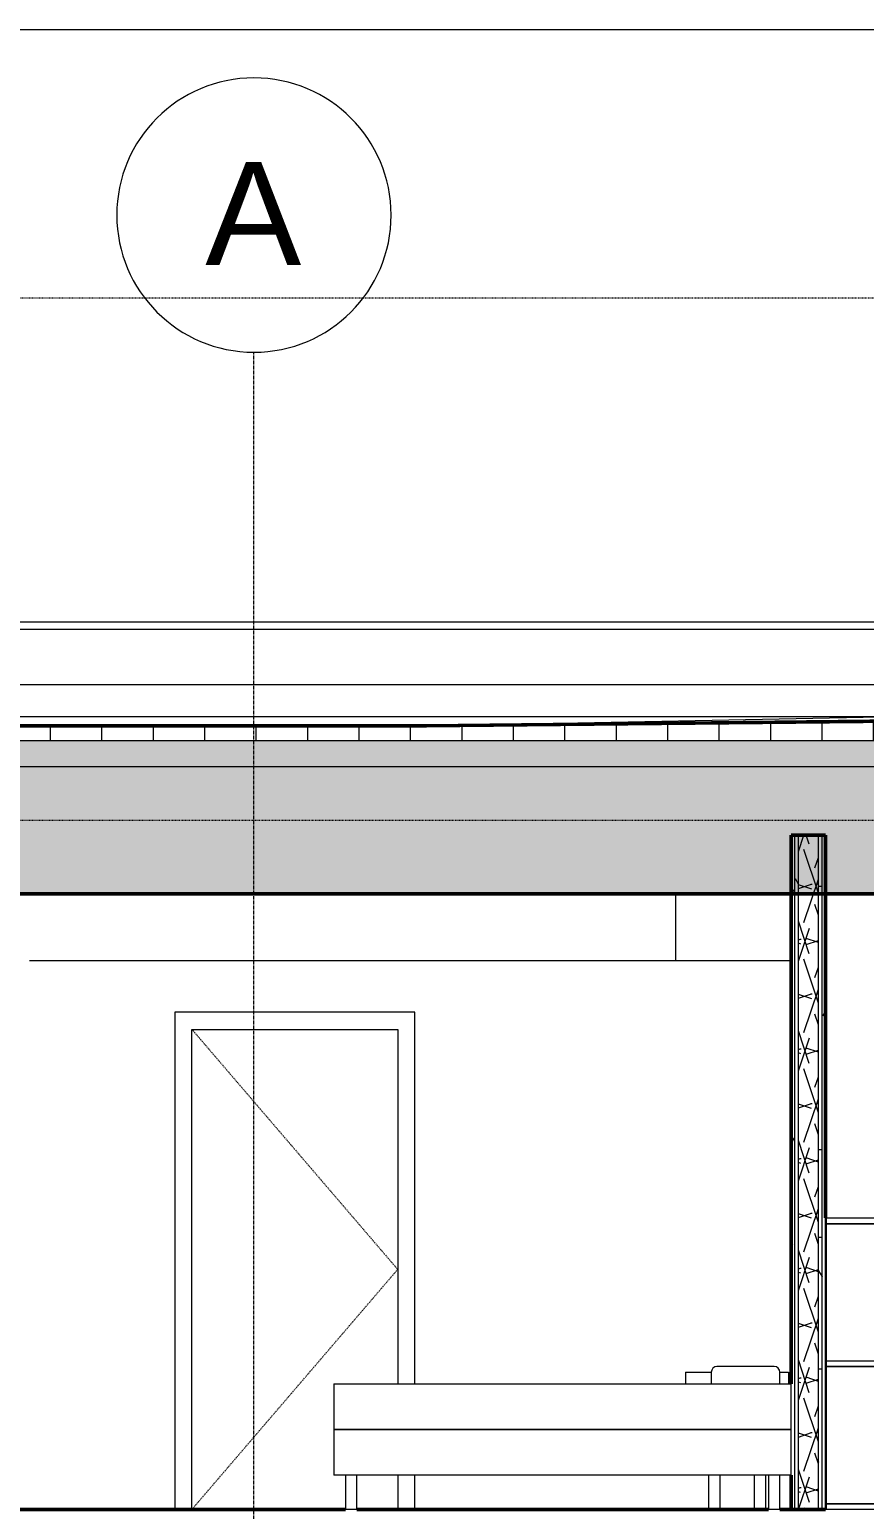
# Model space of a CAD drawing. Header units: inches. Extents: x -4169 to 1833, y -300 to 585.
# Drawn here: x -603.6 to -457.6, y 268 to 527 of the extents above; entities that cross this region are included whole.
import ezdxf

# ---------------------------------------------------------------- set-up
doc = ezdxf.new("R2010")
doc.units = ezdxf.units.IN
doc.header["$MEASUREMENT"] = 0
for name, pattern in [('Aligning Line 1_8_', [0.25, 0.125, -0.125]), ('Dash 1_16_', [0.125, 0.0625, -0.0625]), ('Grid Line 1_2_', [0.875, 0.5, -0.125, 0.125, -0.125])]:
    doc.linetypes.add(name, pattern=pattern)
for name, color, linetype, lineweight in [('0-4', 7, 'Continuous', 9), ('0-7', 130, 'Continuous', 5), ('A-DOOR-4', 7, 'Dash 1_16_', 9), ('A-DOOR-FRAM-1', 7, 'Continuous', 9), ('A-FLOR-2', 192, 'Continuous', 50), ('A-FLOR-LEVL-1', 51, 'Grid Line 1_2_', 9), ('A-ROOF', 132, 'Continuous', 13), ('A-ROOF-1', 132, 'Continuous', 50), ('A-ROOF-PATT-1', 132, 'Continuous', 9), ('A-WALL', 113, 'Continuous', 13), ('A-WALL-2', 10, 'Continuous', 13), ('A-WALL-PATT-1', 7, 'Continuous', 9), ('A-WALL-PATT-2', 253, 'Continuous', 9), ('G-ANNO-SYMB', 111, 'Aligning Line 1_8_', 9), ('G-ANNO-SYMB-1', 254, 'Aligning Line 1_8_', 9), ('G-ANNO-SYMB-2', 147, 'Aligning Line 1_8_', 9), ('I-FURN-1', 7, 'Continuous', 9), ('I-WALL-1', 250, 'Continuous', 50), ('S-GRID-1', 1, 'Grid Line 1_2_', 9), ('S-GRID-IDEN', 1, 'Continuous', 9)]:
    doc.layers.add(name, color=color, linetype=linetype, lineweight=lineweight)
doc.styles.add('Arial_1', font='arial.ttf', dxfattribs={"height": 18})
pattern_1 = [(0, (-10964.796, 146.633), (30.72, 7.68), [1.267, -21.773, 1.267, -21.773, -122.88]), (0, (-10964.796, 146.633), (30.72, 7.68), [-46.08, 1.267, -44.813, 1.267, -21.773, -53.76]), (0, (-10964.796, 146.633), (30.72, 7.68), [-115.2, 1.267, -14.093, 1.267, -37.133]), (120, (-10953.276, 150.473), (-22.011075, 22.7643), [1.267, -21.773, 1.267, -21.773, -122.88]), (120, (-10953.276, 150.473), (-22.011075, 22.7643), [-46.08, 1.267, -44.813, 1.267, -21.773, -53.76]), (120, (-10953.276, 150.473), (-22.011075, 22.7643), [-115.2, 1.267, -14.093, 1.267, -37.133]), (240, (-10949.436, 165.833), (-8.708925, -30.4443), [1.267, -21.773, 1.267, -21.773, -122.88]), (240, (-10949.436, 165.833), (-8.708925, -30.4443), [-46.08, 1.267, -44.813, 1.267, -21.773, -53.76]), (240, (-10949.436, 165.833), (-8.708925, -30.4443), [-115.2, 1.267, -14.093, 1.267, -37.133])]

# ---------------------------------------------------------------- blocks, each defined once
blk = doc.blocks.new('CTR - 2nd Phase_rvt-2-BUILDING SECTION - EAST_WEST - LOOKING SOUTH')
at = {"layer": 'A-FLOR-LEVL-1'}
blk.add_line((-12558.48, 398), (-9609.49, 398), dxfattribs=at)
at = {"layer": 'G-ANNO-SYMB-1'}
for p, q in [((-12461.76, 526.95), (-9706.21, 526.95)), ((-12461.76, 388.59), (-9706.21, 388.59))]:
    blk.add_line(p, q, dxfattribs=at)
blk = doc.blocks.new('Entertainment_Center_14771 - Entertainment_Center_14771-V93-BUILDING SECTION - EAST_WEST - LOOKING SOUTH')
at = {"layer": 'I-FURN-1'}
for p, q in [((-11747.19, 318), (-11747.19, 319)), ((-11747.06, 319), (-11747.19, 319)), ((-11747.06, 319), (-11747.06, 318)), ((-11747.06, 319), (-11735.06, 319)), ((-11747.06, 318), (-11747.06, 319)), ((-11735.06, 318), (-11735.06, 319)), ((-11747.19, 294), (-11747.19, 318)), ((-11747.06, 318), (-11747.06, 294)), ((-11735.06, 318), (-11747.06, 318)), ((-11747.06, 318), (-11735.06, 318)), ((-11747.06, 294), (-11747.06, 318)), ((-11735.06, 294), (-11735.06, 318)), ((-11747.19, 293), (-11747.19, 294)), ((-11747.06, 294), (-11747.19, 294)), ((-11747.19, 269), (-11747.19, 293)), ((-11747.06, 294), (-11747.06, 293)), ((-11747.06, 294), (-11731.06, 294)), ((-11747.06, 293), (-11747.06, 294)), ((-11747.06, 293), (-11747.06, 269)), ((-11731.06, 293), (-11747.06, 293)), ((-11747.06, 293), (-11735.06, 293)), ((-11747.06, 269), (-11747.06, 293)), ((-11735.06, 269), (-11735.06, 293)), ((-11731.06, 293), (-11731.06, 294)), ((-11731.06, 269), (-11731.06, 293)), ((-11731.03, 291.87), (-11731.03, 292.87)), ((-11731.03, 269.12), (-11731.03, 270.12)), ((-11747.19, 268), (-11747.19, 269)), ((-11747.06, 268), (-11747.19, 268)), ((-11747.06, 269), (-11747.06, 268)), ((-11735.06, 269), (-11747.06, 269)), ((-11747.06, 269), (-11731.06, 269)), ((-11747.06, 268), (-11747.06, 269)), ((-11731.06, 268), (-11747.06, 268)), ((-11731.06, 268), (-11731.06, 269))]:
    blk.add_line(p, q, dxfattribs=at)
blk = doc.blocks.new('Single-Flush - 36_ x 84_-V151-BUILDING SECTION - EAST_WEST - LOOKING SOUTH')
at = {"layer": 'A-DOOR-4'}
for p in [(-11858.04, 352), (-11858.04, 268)]:
    blk.add_line(p, (-11822.04, 310), dxfattribs=at)
at = {"layer": 'A-DOOR-FRAM-1'}
for p, q in [((-11861.04, 355), (-11861.04, 268)), ((-11819.04, 355), (-11861.04, 355)), ((-11819.04, 290), (-11819.04, 355)), ((-11858.04, 268), (-11858.04, 352)), ((-11858.04, 352), (-11822.04, 352)), ((-11822.04, 352), (-11822.04, 290)), ((-11822.04, 274), (-11822.04, 268)), ((-11819.04, 268), (-11819.04, 274))]:
    blk.add_line(p, q, dxfattribs=at)
blk = doc.blocks.new('Bed-Standard - King 78_ x 80_-V153-BUILDING SECTION - EAST_WEST - LOOKING SOUTH')
at = {"layer": 'I-FURN-1'}
for p, q in [((-11756.19, 293), (-11766.19, 293)), ((-11767.19, 292), (-11767.19, 290)), ((-11755.19, 290), (-11755.19, 292)), ((-11833.19, 290), (-11833.19, 282)), ((-11833.19, 290), (-11832.19, 290)), ((-11832.19, 290), (-11754.19, 290)), ((-11754.19, 290), (-11753.19, 290)), ((-11753.19, 282), (-11753.19, 290)), ((-11833.19, 282), (-11833.19, 274)), ((-11833.19, 282), (-11832.19, 282)), ((-11832.19, 282), (-11833.19, 282)), ((-11832.19, 282), (-11754.19, 282)), ((-11754.19, 282), (-11832.19, 282)), ((-11754.19, 282), (-11753.19, 282)), ((-11753.19, 282), (-11754.19, 282)), ((-11753.19, 274), (-11753.19, 282)), ((-11832.19, 274), (-11833.19, 274)), ((-11754.19, 274), (-11832.19, 274)), ((-11831.19, 274), (-11831.19, 268)), ((-11831.19, 274), (-11831.19, 268)), ((-11829.19, 268), (-11829.19, 274)), ((-11829.19, 268), (-11829.19, 274)), ((-11757.19, 274), (-11757.19, 268)), ((-11757.19, 274), (-11757.19, 268)), ((-11755.19, 268), (-11755.19, 274)), ((-11755.19, 268), (-11755.19, 274)), ((-11753.19, 274), (-11754.19, 274)), ((-11830.19, 268), (-11831.16, 268)), ((-11829.21, 268), (-11830.19, 268)), ((-11756.19, 268), (-11757.16, 268)), ((-11755.21, 268), (-11756.19, 268))]:
    blk.add_line(p, q, dxfattribs=at)
for centre, start, end in [((-11766.19, 292), 90, 180), ((-11756.19, 292), 0, 90)]:
    blk.add_arc(centre, 1, start, end, dxfattribs=at)
blk = doc.blocks.new('Table-Night Stand - 18_ x 18_ x 24_-V154-BUILDING SECTION - EAST_WEST - LOOKING SOUTH')
at = {"layer": 'I-FURN-1'}
for p, q in [((-11771.69, 292), (-11767.19, 292)), ((-11771.69, 292), (-11771.69, 290)), ((-11755.19, 292), (-11753.69, 292)), ((-11753.69, 292), (-11753.69, 290)), ((-11767.69, 274), (-11767.69, 268)), ((-11765.69, 274), (-11765.69, 268)), ((-11759.69, 274), (-11759.69, 268)), ((-11757.69, 274), (-11757.69, 268))]:
    blk.add_line(p, q, dxfattribs=at)
blk = doc.blocks.new('CTR - 1st Phase - Unit Layouts_rvt-2-BUILDING SECTION - EAST_WEST - LOOKING SOUTH')
at = {"layer": 'A-WALL-2'}
for p, q in [((-11773.47, 375.7), (-11773.47, 364)), ((-11753.19, 364), (-11886.44, 364))]:
    blk.add_line(p, q, dxfattribs=at)
at = {"layer": '0-4'}
for name in ['Single-Flush - 36_ x 84_-V151-BUILDING SECTION - EAST_WEST - LOOKING SOUTH', 'Entertainment_Center_14771 - Entertainment_Center_14771-V93-BUILDING SECTION - EAST_WEST - LOOKING SOUTH', 'Bed-Standard - King 78_ x 80_-V153-BUILDING SECTION - EAST_WEST - LOOKING SOUTH', 'Table-Night Stand - 18_ x 18_ x 24_-V154-BUILDING SECTION - EAST_WEST - LOOKING SOUTH']:
    blk.add_blockref(name, (0, 0), dxfattribs=at)
blk = doc.blocks.new('CTR  - Topography_rvt-2-BUILDING SECTION - EAST_WEST - LOOKING SOUTH')
at = {"layer": 'G-ANNO-SYMB-2'}
blk.add_line((-12461.76, 480), (-9742.88, 480), dxfattribs=at)
blk = doc.blocks.new('CTR - 1st Phase - Common Walls_rvt-2-BUILDING SECTION - EAST_WEST - LOOKING SOUTH')
at = {"layer": 'A-WALL-PATT-1'}
h = blk.add_hatch(dxfattribs=at)
h.set_pattern_fill('FP_21', color=256, style=0, pattern_type=2)
h.set_pattern_definition(pattern_1)
h.paths.add_polyline_path([(-11753.19, 268), (-11752.56, 268), (-11752.56, 386), (-11753.19, 386), (-11753.19, 269.42)], flags=0)
h = blk.add_hatch(dxfattribs=at)
h.set_pattern_fill('FP_21', color=256, style=0, pattern_type=2)
h.set_pattern_definition(pattern_1)
h.paths.add_polyline_path([(-11751.94, 268), (-11751.94, 386), (-11752.56, 386), (-11752.56, 268)], flags=0)
h = blk.add_hatch(dxfattribs=at)
h.set_pattern_fill('FP_21', color=256, style=0, pattern_type=2)
h.set_pattern_definition(pattern_1)
h.paths.add_polyline_path([(-11747.81, 268), (-11747.81, 386), (-11748.44, 386), (-11748.44, 268)], flags=0)
h = blk.add_hatch(dxfattribs=at)
h.set_pattern_fill('FP_21', color=256, style=0, pattern_type=2)
h.set_pattern_definition(pattern_1)
h.paths.add_polyline_path([(-11747.81, 268), (-11747.19, 268), (-11747.19, 386), (-11747.81, 386), (-11747.81, 269)], flags=0)
at = {"layer": 'A-WALL-PATT-2'}
h = blk.add_hatch(dxfattribs=at)
h.set_pattern_fill('FP_32', color=256, style=0, pattern_type=2)
h.set_pattern_definition([(161.57, (-10964.316, 147.113), (-3.8399538, -1.54e-05), [0, -27.322, 3.034, 0]), (18.43, (-10965.276, 147.113), (-3.8399538, 1.54e-05), [0, -27.322, 3.034, 0]), (108.43, (-10964.316, 147.113), (1.919622, -9.6005246), [9.106, -21.25]), (71.57, (-10965.276, 147.113), (1.919622, 9.6005246), [9.106, -21.25])])
h.paths.add_polyline_path([(-11748.44, 268), (-11748.44, 386), (-11751.94, 386), (-11751.94, 268), (-11751.34, 268)], flags=0)
at = {"layer": 'A-FLOR-LEVL-1'}
blk.add_line((-12558.48, 398), (-9609.49, 398), dxfattribs=at)
at = {"layer": 'A-WALL-2'}
for p, q in [((-11752.56, 268), (-11752.56, 386)), ((-11751.94, 268), (-11751.94, 386)), ((-11748.44, 268), (-11748.44, 386)), ((-11747.81, 268), (-11747.81, 386))]:
    blk.add_line(p, q, dxfattribs=at)
at = {"layer": 'G-ANNO-SYMB-2'}
for p, q in [((-12428.12, 526.95), (-9706.24, 526.95)), ((-12363.34, 526.95), (-9706.24, 526.95)), ((-12461.76, 480), (-9706.21, 480))]:
    blk.add_line(p, q, dxfattribs=at)
at = {"layer": 'I-WALL-1'}
for p, q in [((-11747.19, 386), (-11753.19, 386)), ((-11753.19, 386), (-11753.19, 290)), ((-11747.19, 319), (-11747.19, 386)), ((-11753.19, 274), (-11753.19, 268)), ((-11753.19, 268), (-11747.19, 268))]:
    blk.add_line(p, q, dxfattribs=at)
blk = doc.blocks.new('Basic Wall _ EXT - FIBER CEMENT - SMALL - ___-1820301-BUILDING SECTION - EAST_WEST - LOOKING SOUTH')
at = {"layer": 'A-WALL'}
blk.add_line((-11252.98, 423.28), (-12113.03, 423.28), dxfattribs=at)
blk = doc.blocks.new('Grid - Grid Head - Circle-50561-BUILDING SECTION - EAST_WEST - LOOKING SOUTH')
at = {"layer": 'S-GRID-IDEN'}
for start, end in [(0, 180), (180, 360)]:
    blk.add_arc((-11847.19, 494.5), 24, start, end, dxfattribs=at)

msp = doc.modelspace()

# ---------------------------------------------------------------- hatches: boundary and pattern name
at = {"layer": 'A-ROOF-PATT-1'}
h = msp.add_hatch(dxfattribs=at)
h.set_pattern_fill('FP_38', color=256, style=0, pattern_type=2)
h.set_pattern_definition([(0, (317.997, 146.633), (0, 9), []), (90, (317.997, 146.633), (-9, 6e-16), [])])
h.paths.add_polyline_path([(-823.7587, 402.5193), (1293.7286, 402.5193), (1293.7286, 406.5193), (1199.8439, 404.8714), (1081.4416, 404.8727), (1028.6461, 406.5192), (950.4076, 404.8714), (787.6701, 404.8714), (667.5672, 406.5193), (593.3368, 404.8714), (457.1387, 404.9069), (369.6532, 406.5193), (258.223, 404.8714), (77.3461, 404.8714), (-31.6764, 406.5193), (-96.5215, 404.8714), (-285.5666, 404.8729), (-450.4957, 405.7409), (-534.2403, 404.8714), (-705.3565, 404.891), (-826.9214, 406.5193), (-826.9214, 402.5193)], flags=0)
h = msp.add_hatch(dxfattribs=at)
h.set_pattern_fill('FP_26', color=256, style=0, pattern_type=2)
h.set_pattern_definition([(0, (317.997, 146.633), (0, 4.798), []), (315, (317.997, 146.633), (4.798427, 0), [6.786, -6.786]), (45, (317.997, 146.633), (4.798427, 0), [6.786, -6.786])])
h.paths.add_polyline_path([(-791.4672, 375.7031), (1294.3536, 375.7031), (1294.3536, 402.5193), (-827.5464, 402.5193), (-827.5464, 375.7031)], flags=0)

# ---------------------------------------------------------------- linework, layer by layer
at = {"layer": 'A-FLOR-2'}
for p, q in [((-548.3713, 268), (-808.9421, 268)), ((-474.3713, 268), (-546.4215, 268)), ((-464.3964, 268), (-472.4215, 268))]:
    msp.add_line(p, q, dxfattribs=at)
at = {"layer": 'A-FLOR-LEVL-1'}
msp.add_line((-1101.901, 398), (1674.0755, 398), dxfattribs=at)
at = {"layer": 'A-ROOF'}
for p, q in [((26.5286, 412.273), (-826.9214, 412.273)), ((-826.9214, 406.7693), (1293.7286, 406.7693)), ((-534.239, 405.1214), (-450.4964, 406.7693)), ((-534.2403, 404.8714), (-703.8908, 404.8714)), ((-450.4957, 405.7409), (-534.2403, 404.8714)), ((1294.3536, 402.5193), (-827.5464, 402.5193))]:
    msp.add_line(p, q, dxfattribs=at)
at = {"layer": 'A-ROOF-1'}
for p, q in [((-534.239, 405.1214), (-703.8917, 405.1214)), ((-450.4964, 405.9909), (-534.239, 405.1214)), ((-827.5464, 375.7031), (1294.3536, 375.7031))]:
    msp.add_line(p, q, dxfattribs=at)
at = {"layer": 'A-WALL'}
msp.add_line((1293.7286, 422), (-826.9214, 422), dxfattribs=at)
at = {"layer": 'G-ANNO-SYMB'}
for p, q in [((-1178.9656, 526.9531), (1576.5527, 526.9531)), ((-1178.9656, 480), (1576.5784, 480))]:
    msp.add_line(p, q, dxfattribs=at)
at = {"layer": 'S-GRID-1'}
msp.add_line((-564.3964, -159.8356), (-564.3964, 470.5), dxfattribs=at)

# ---------------------------------------------------------------- block references
at = {"layer": '0-7'}
for name in ['CTR - 2nd Phase_rvt-2-BUILDING SECTION - EAST_WEST - LOOKING SOUTH', 'CTR - 1st Phase - Common Walls_rvt-2-BUILDING SECTION - EAST_WEST - LOOKING SOUTH', 'CTR  - Topography_rvt-2-BUILDING SECTION - EAST_WEST - LOOKING SOUTH', 'CTR - 1st Phase - Unit Layouts_rvt-2-BUILDING SECTION - EAST_WEST - LOOKING SOUTH']:
    msp.add_blockref(name, (11282.793, 0), dxfattribs=at)
at = {"layer": 'A-WALL'}
msp.add_blockref('Basic Wall _ EXT - FIBER CEMENT - SMALL - ___-1820301-BUILDING SECTION - EAST_WEST - LOOKING SOUTH', (11282.793, 0), dxfattribs=at)
at = {"layer": 'S-GRID-IDEN'}
msp.add_blockref('Grid - Grid Head - Circle-50561-BUILDING SECTION - EAST_WEST - LOOKING SOUTH', (11282.793, 0), dxfattribs=at)

# ---------------------------------------------------------------- texts
at = {"layer": 'S-GRID-IDEN', "insert": (-572.9049, 503.7879), "char_height": 18, "width": 20.301, "attachment_point": 1, "style": 'Arial_1'}
msp.add_mtext('A', dxfattribs=at)

doc.saveas('drawing.dxf')
